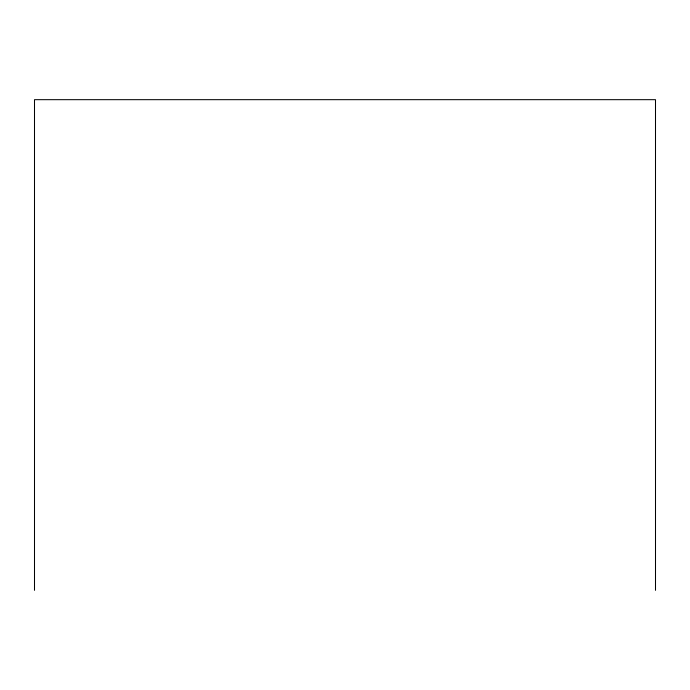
<?xml version="1.0" encoding="UTF-8"?>
<svg xmlns="http://www.w3.org/2000/svg" width="690" height="690" viewBox="0 0 690 690"><rect width="100%" height="100%" fill="white"/><g stroke="black" fill="none" stroke-linecap="round" stroke-linejoin="round"><path stroke-width="1.03" d="M655.5 590.33L655.5 99.671L34.5 99.671L34.5 590.33"/></g></svg>
